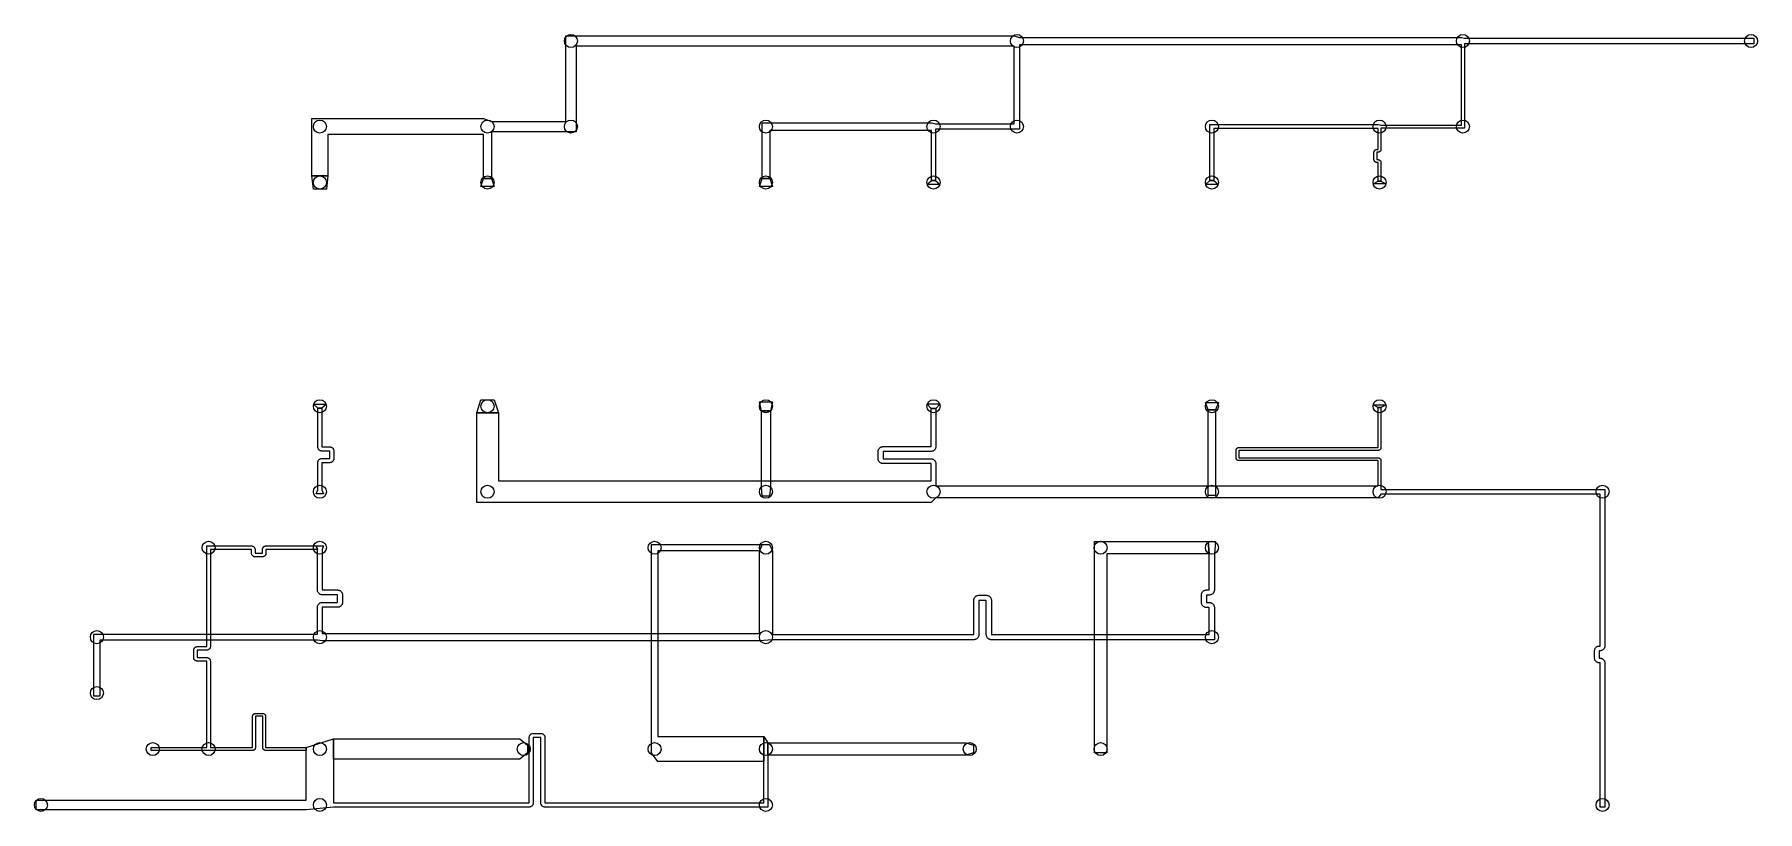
# Model space of a CAD drawing. Header units: metres. Extents: x 0.0067 to 0.0992, y 0.0067 to 0.0483.
import ezdxf

# ---------------------------------------------------------------- set-up
doc = ezdxf.new("R2010")
doc.units = ezdxf.units.M

msp = doc.modelspace()

# ---------------------------------------------------------------- linework, layer by layer
at = {"color": 7, "lineweight": 5}
for points in [[(0.022401, 0.043818), (0.03076, 0.043818), (0.031183, 0.043662), (0.035178, 0.043662), (0.035178, 0.047704), (0.035178, 0.048251), (0.035724, 0.048251), (0.059253, 0.048251), (0.059537, 0.048174), (0.08326, 0.048174), (0.083418, 0.048122), (0.098659, 0.048122), (0.098948, 0.048122), (0.098948, 0.047833), (0.098659, 0.047833), (0.083418, 0.047833), (0.083418, 0.043468), (0.083418, 0.04331), (0.08326, 0.04331), (0.078935, 0.04331), (0.078935, 0.042164), (0.078935, 0.042164), (0.078934, 0.042148), (0.078932, 0.042133), (0.078927, 0.042117), (0.078922, 0.042103), (0.078915, 0.042089), (0.078906, 0.042076), (0.078896, 0.042063), (0.078885, 0.042052), (0.078873, 0.042042), (0.07886, 0.042034), (0.078846, 0.042027), (0.078831, 0.042021), (0.078816, 0.042017), (0.078801, 0.042015), (0.078785, 0.042014), (0.078712, 0.042014), (0.078712, 0.041614), (0.078785, 0.041614), (0.078801, 0.041613), (0.078816, 0.041611), (0.078831, 0.041606), (0.078846, 0.041601), (0.07886, 0.041594), (0.078873, 0.041585), (0.078885, 0.041575), (0.078896, 0.041564), (0.078906, 0.041552), (0.078915, 0.041539), (0.078922, 0.041525), (0.078927, 0.04151), (0.078932, 0.041495), (0.078934, 0.041479), (0.078935, 0.041464), (0.078935, 0.041464), (0.078935, 0.040464), (0.078785, 0.040464), (0.078785, 0.041464), (0.078712, 0.041464), (0.078697, 0.041465), (0.078681, 0.041467), (0.078666, 0.041471), (0.078651, 0.041477), (0.078637, 0.041484), (0.078624, 0.041492), (0.078612, 0.041502), (0.078601, 0.041513), (0.078591, 0.041526), (0.078582, 0.041539), (0.078575, 0.041553), (0.07857, 0.041567), (0.078566, 0.041583), (0.078563, 0.041598), (0.078562, 0.041614), (0.078562, 0.041614), (0.078562, 0.042014), (0.078562, 0.042014), (0.078563, 0.042029), (0.078566, 0.042045), (0.07857, 0.04206), (0.078575, 0.042075), (0.078582, 0.042089), (0.078591, 0.042102), (0.078601, 0.042114), (0.078612, 0.042125), (0.078624, 0.042135), (0.078637, 0.042144), (0.078651, 0.042151), (0.078666, 0.042156), (0.078681, 0.042161), (0.078697, 0.042163), (0.078712, 0.042164), (0.078785, 0.042164), (0.078785, 0.043278), (0.06997, 0.043278), (0.06997, 0.040499), (0.069749, 0.040499), (0.069749, 0.043278), (0.069749, 0.043499), (0.06997, 0.043499), (0.078785, 0.043499), (0.078935, 0.043468), (0.08326, 0.043468), (0.08326, 0.047781), (0.059537, 0.047781), (0.059537, 0.043531), (0.059537, 0.043247), (0.059253, 0.043247), (0.055031, 0.043247), (0.055031, 0.040504), (0.054801, 0.040504), (0.054801, 0.043182), (0.046123, 0.043182), (0.046123, 0.040596), (0.045709, 0.040596), (0.045709, 0.043182), (0.045709, 0.043596), (0.046123, 0.043596), (0.054801, 0.043596), (0.055031, 0.043531), (0.059253, 0.043531), (0.059253, 0.047704), (0.035724, 0.047704), (0.035724, 0.043662), (0.035724, 0.043115), (0.035178, 0.043115), (0.031183, 0.043115), (0.031183, 0.0406), (0.03076, 0.0406), (0.03076, 0.04296), (0.022401, 0.04296), (0.022401, 0.040739), (0.021543, 0.040739), (0.021543, 0.04296), (0.021543, 0.043818), (0.022401, 0.043818)], [(0.021622, 0.040039), (0.021543, 0.040739), (0.022401, 0.040739), (0.022322, 0.040039), (0.021622, 0.040039)], [(0.03076, 0.0406), (0.031183, 0.0406), (0.031322, 0.040177), (0.030622, 0.040177), (0.03076, 0.0406)], [(0.045709, 0.040596), (0.046123, 0.040596), (0.046266, 0.040182), (0.045566, 0.040182), (0.045709, 0.040596)], [(0.054566, 0.040274), (0.054801, 0.040504), (0.055031, 0.040504), (0.055266, 0.040274), (0.054566, 0.040274)], [(0.069749, 0.040499), (0.06997, 0.040499), (0.07021, 0.040278), (0.06951, 0.040278), (0.069749, 0.040499)], [(0.078785, 0.040464), (0.078935, 0.040464), (0.07921, 0.040314), (0.07851, 0.040314), (0.078785, 0.040464)], [(0.030622, 0.028739), (0.031322, 0.028739), (0.031554, 0.028039), (0.03039, 0.028039), (0.030622, 0.028739)], [(0.021861, 0.028278), (0.021622, 0.0285), (0.022322, 0.0285), (0.022083, 0.028278), (0.021861, 0.028278)], [(0.021862, 0.025384), (0.021866, 0.025407), (0.021872, 0.02543), (0.02188, 0.025452), (0.021891, 0.025472), (0.021903, 0.025492), (0.021918, 0.02551), (0.021934, 0.025526), (0.021952, 0.025541), (0.021972, 0.025554), (0.021993, 0.025564), (0.022014, 0.025572), (0.022037, 0.025578), (0.02206, 0.025582), (0.022083, 0.025583), (0.022083, 0.025583), (0.022503, 0.025583), (0.022503, 0.025983), (0.022083, 0.025983), (0.022083, 0.025983), (0.02206, 0.025985), (0.022037, 0.025988), (0.022014, 0.025994), (0.021993, 0.026003), (0.021972, 0.026013), (0.021952, 0.026026), (0.021934, 0.02604), (0.021918, 0.026057), (0.021903, 0.026075), (0.021891, 0.026094), (0.02188, 0.026115), (0.021872, 0.026137), (0.021866, 0.026159), (0.021862, 0.026182), (0.021861, 0.026205), (0.021861, 0.026205), (0.021861, 0.028278), (0.022083, 0.028278), (0.022083, 0.026205), (0.022503, 0.026205), (0.022503, 0.026205), (0.022526, 0.026204), (0.022549, 0.026201), (0.022571, 0.026195), (0.022593, 0.026186), (0.022614, 0.026176), (0.022633, 0.026163), (0.022651, 0.026148), (0.022668, 0.026132), (0.022682, 0.026114), (0.022695, 0.026094), (0.022705, 0.026074), (0.022714, 0.026052), (0.02272, 0.02603), (0.022723, 0.026007), (0.022725, 0.025983), (0.022725, 0.025983), (0.022725, 0.025583), (0.022725, 0.025583), (0.022723, 0.02556), (0.02272, 0.025537), (0.022714, 0.025515), (0.022705, 0.025493), (0.022695, 0.025472), (0.022682, 0.025453), (0.022668, 0.025435), (0.022651, 0.025418), (0.022633, 0.025404), (0.022614, 0.025391), (0.022593, 0.02538), (0.022571, 0.025372), (0.022549, 0.025366), (0.022526, 0.025362), (0.022503, 0.025361), (0.022503, 0.025361), (0.022083, 0.025361), (0.022083, 0.023911), (0.022172, 0.023689), (0.021772, 0.023689), (0.021861, 0.023911), (0.021861, 0.025361), (0.021861, 0.025361), (0.021862, 0.025384)], [(0.031554, 0.024382), (0.054788, 0.024382), (0.054788, 0.02531), (0.052204, 0.02531), (0.052204, 0.02531), (0.052177, 0.025312), (0.052151, 0.025316), (0.052125, 0.025323), (0.0521, 0.025332), (0.052076, 0.025344), (0.052053, 0.025359), (0.052033, 0.025376), (0.052014, 0.025395), (0.051997, 0.025416), (0.051982, 0.025438), (0.05197, 0.025462), (0.05196, 0.025487), (0.051953, 0.025513), (0.051949, 0.02554), (0.051948, 0.025566), (0.051948, 0.025566), (0.051948, 0.025966), (0.051948, 0.025966), (0.051949, 0.025993), (0.051953, 0.02602), (0.05196, 0.026045), (0.05197, 0.026071), (0.051982, 0.026094), (0.051997, 0.026117), (0.052014, 0.026138), (0.052033, 0.026157), (0.052053, 0.026174), (0.052076, 0.026188), (0.0521, 0.0262), (0.052125, 0.02621), (0.052151, 0.026217), (0.052177, 0.026221), (0.052204, 0.026222), (0.052204, 0.026222), (0.054788, 0.026222), (0.054788, 0.028261), (0.055044, 0.028261), (0.055044, 0.026222), (0.055044, 0.026222), (0.055043, 0.026196), (0.055038, 0.026169), (0.055031, 0.026143), (0.055022, 0.026118), (0.05501, 0.026094), (0.054995, 0.026072), (0.054978, 0.026051), (0.054959, 0.026032), (0.054938, 0.026015), (0.054916, 0.026001), (0.054892, 0.025988), (0.054867, 0.025979), (0.054841, 0.025972), (0.054815, 0.025968), (0.054788, 0.025966), (0.054788, 0.025966), (0.052204, 0.025966), (0.052204, 0.025566), (0.054788, 0.025566), (0.054788, 0.025566), (0.054815, 0.025565), (0.054841, 0.025561), (0.054867, 0.025554), (0.054892, 0.025544), (0.054916, 0.025532), (0.054938, 0.025517), (0.054959, 0.0255), (0.054978, 0.025482), (0.054995, 0.025461), (0.05501, 0.025438), (0.055022, 0.025414), (0.055031, 0.025389), (0.055038, 0.025363), (0.055043, 0.025337), (0.055044, 0.02531), (0.055044, 0.02531), (0.055044, 0.02412), (0.078785, 0.02412), (0.078785, 0.025469), (0.071307, 0.025469), (0.071307, 0.025469), (0.071291, 0.02547), (0.071276, 0.025473), (0.07126, 0.025477), (0.071246, 0.025482), (0.071232, 0.025489), (0.071219, 0.025498), (0.071206, 0.025508), (0.071195, 0.025519), (0.071185, 0.025531), (0.071177, 0.025544), (0.07117, 0.025558), (0.071164, 0.025573), (0.07116, 0.025588), (0.071158, 0.025604), (0.071157, 0.025619), (0.071157, 0.025619), (0.071157, 0.026019), (0.071157, 0.026019), (0.071158, 0.026035), (0.07116, 0.026051), (0.071164, 0.026066), (0.07117, 0.02608), (0.071177, 0.026094), (0.071185, 0.026108), (0.071195, 0.02612), (0.071206, 0.026131), (0.071219, 0.026141), (0.071232, 0.026149), (0.071246, 0.026156), (0.07126, 0.026162), (0.071276, 0.026166), (0.071291, 0.026169), (0.071307, 0.026169), (0.071307, 0.026169), (0.078785, 0.026169), (0.078785, 0.028314), (0.078935, 0.028314), (0.078935, 0.026169), (0.078935, 0.026169), (0.078934, 0.026154), (0.078932, 0.026138), (0.078927, 0.026123), (0.078922, 0.026108), (0.078915, 0.026094), (0.078906, 0.026081), (0.078896, 0.026069), (0.078885, 0.026058), (0.078873, 0.026048), (0.07886, 0.026039), (0.078846, 0.026032), (0.078831, 0.026027), (0.078816, 0.026023), (0.078801, 0.02602), (0.078785, 0.026019), (0.078785, 0.026019), (0.071307, 0.026019), (0.071307, 0.025619), (0.078785, 0.025619), (0.078785, 0.025619), (0.078801, 0.025619), (0.078816, 0.025616), (0.078831, 0.025612), (0.078846, 0.025606), (0.07886, 0.025599), (0.078873, 0.025591), (0.078885, 0.025581), (0.078896, 0.02557), (0.078906, 0.025558), (0.078915, 0.025544), (0.078922, 0.02553), (0.078927, 0.025516), (0.078932, 0.025501), (0.078934, 0.025485), (0.078935, 0.025469), (0.078935, 0.025469), (0.078935, 0.023921), (0.090708, 0.023921), (0.090956, 0.023921), (0.090956, 0.023679), (0.090956, 0.015524), (0.090956, 0.015524), (0.090955, 0.015498), (0.090951, 0.015473), (0.090944, 0.015447), (0.090935, 0.015423), (0.090923, 0.0154), (0.090909, 0.015378), (0.090892, 0.015358), (0.090874, 0.01534), (0.090854, 0.015323), (0.090832, 0.015309), (0.090809, 0.015297), (0.090784, 0.015288), (0.090759, 0.015281), (0.090734, 0.015277), (0.090708, 0.015276), (0.090708, 0.015276), (0.090654, 0.015276), (0.090654, 0.014876), (0.090708, 0.014876), (0.090708, 0.014876), (0.090734, 0.014874), (0.090759, 0.01487), (0.090784, 0.014864), (0.090809, 0.014854), (0.090832, 0.014842), (0.090854, 0.014828), (0.090874, 0.014812), (0.090892, 0.014794), (0.090909, 0.014773), (0.090923, 0.014752), (0.090935, 0.014728), (0.090944, 0.014704), (0.090951, 0.014679), (0.090955, 0.014653), (0.090956, 0.014627), (0.090956, 0.014627), (0.090956, 0.007124), (0.090956, 0.006876), (0.090708, 0.006876), (0.090708, 0.007124), (0.090708, 0.014627), (0.090654, 0.014627), (0.090654, 0.014627), (0.090628, 0.014629), (0.090603, 0.014633), (0.090577, 0.014639), (0.090553, 0.014649), (0.09053, 0.014661), (0.090508, 0.014675), (0.090488, 0.014691), (0.09047, 0.01471), (0.090453, 0.01473), (0.090439, 0.014752), (0.090427, 0.014775), (0.090418, 0.014799), (0.090411, 0.014824), (0.090407, 0.01485), (0.090406, 0.014876), (0.090406, 0.014876), (0.090406, 0.015276), (0.090406, 0.015276), (0.090407, 0.015302), (0.090411, 0.015327), (0.090418, 0.015353), (0.090427, 0.015377), (0.090439, 0.0154), (0.090453, 0.015422), (0.09047, 0.015442), (0.090488, 0.01546), (0.090508, 0.015477), (0.09053, 0.015491), (0.090553, 0.015503), (0.090577, 0.015512), (0.090603, 0.015519), (0.090628, 0.015523), (0.090654, 0.015524), (0.090654, 0.015524), (0.090708, 0.015524), (0.090708, 0.023679), (0.078935, 0.023679), (0.078785, 0.02348), (0.055044, 0.02348), (0.054788, 0.023218), (0.031554, 0.023218), (0.03039, 0.023218), (0.03039, 0.024382), (0.03039, 0.028039), (0.031554, 0.028039), (0.031554, 0.024382)], [(0.045566, 0.028632), (0.046266, 0.028632), (0.046159, 0.028146), (0.045673, 0.028146), (0.045566, 0.028632)], [(0.046159, 0.024043), (0.046116, 0.023557), (0.045716, 0.023557), (0.045673, 0.024043), (0.045673, 0.028146), (0.046159, 0.028146), (0.046159, 0.024043)], [(0.054788, 0.028261), (0.054566, 0.028517), (0.055266, 0.028517), (0.055044, 0.028261), (0.054788, 0.028261)], [(0.06951, 0.028586), (0.07021, 0.028586), (0.070057, 0.028191), (0.069662, 0.028191), (0.06951, 0.028586)], [(0.06966, 0.023603), (0.069662, 0.023997), (0.069662, 0.028191), (0.070057, 0.028191), (0.070057, 0.023997), (0.07006, 0.023603), (0.06966, 0.023603)], [(0.07851, 0.028464), (0.07921, 0.028464), (0.078935, 0.028314), (0.078785, 0.028314), (0.07851, 0.028464)], [(0.009843, 0.016157), (0.010157, 0.016157), (0.02184, 0.016157), (0.02184, 0.017604), (0.021841, 0.017631), (0.021846, 0.017658), (0.021853, 0.017685), (0.021863, 0.017711), (0.021875, 0.017736), (0.02189, 0.017759), (0.021908, 0.01778), (0.021927, 0.0178), (0.021949, 0.017817), (0.021972, 0.017832), (0.021997, 0.017845), (0.022022, 0.017855), (0.022049, 0.017862), (0.022076, 0.017866), (0.022104, 0.017868), (0.022922, 0.017868), (0.022922, 0.018268), (0.022104, 0.018268), (0.022076, 0.018269), (0.022049, 0.018274), (0.022022, 0.018281), (0.021997, 0.018291), (0.021972, 0.018303), (0.021949, 0.018318), (0.021927, 0.018336), (0.021908, 0.018355), (0.02189, 0.018377), (0.021875, 0.0184), (0.021863, 0.018425), (0.021853, 0.01845), (0.021846, 0.018477), (0.021841, 0.018505), (0.02184, 0.018532), (0.02184, 0.020706), (0.021772, 0.020894), (0.022172, 0.020894), (0.022104, 0.020706), (0.022104, 0.018532), (0.022922, 0.018532), (0.022949, 0.018531), (0.022977, 0.018526), (0.023003, 0.018519), (0.023029, 0.018509), (0.023054, 0.018497), (0.023077, 0.018482), (0.023099, 0.018464), (0.023118, 0.018445), (0.023135, 0.018423), (0.023151, 0.0184), (0.023163, 0.018375), (0.023173, 0.01835), (0.02318, 0.018323), (0.023185, 0.018295), (0.023186, 0.018268), (0.023186, 0.017868), (0.023185, 0.01784), (0.02318, 0.017813), (0.023173, 0.017786), (0.023163, 0.01776), (0.023151, 0.017736), (0.023135, 0.017712), (0.023118, 0.017691), (0.023099, 0.017671), (0.023077, 0.017654), (0.023054, 0.017639), (0.023029, 0.017626), (0.023003, 0.017616), (0.022977, 0.017609), (0.022949, 0.017605), (0.022922, 0.017604), (0.022104, 0.017604), (0.022104, 0.016202), (0.045565, 0.016202), (0.045565, 0.020631), (0.045716, 0.020969), (0.046116, 0.020969), (0.046267, 0.020631), (0.046267, 0.016137), (0.057077, 0.016137), (0.057077, 0.017975), (0.057079, 0.018003), (0.057083, 0.018032), (0.05709, 0.018059), (0.057101, 0.018086), (0.057114, 0.018112), (0.057129, 0.018136), (0.057147, 0.018158), (0.057168, 0.018178), (0.05719, 0.018196), (0.057214, 0.018212), (0.05724, 0.018225), (0.057266, 0.018235), (0.057294, 0.018242), (0.057322, 0.018247), (0.057351, 0.018248), (0.057751, 0.018248), (0.05778, 0.018247), (0.057808, 0.018242), (0.057836, 0.018235), (0.057862, 0.018225), (0.057888, 0.018212), (0.057912, 0.018196), (0.057934, 0.018178), (0.057954, 0.018158), (0.057972, 0.018136), (0.057988, 0.018112), (0.058001, 0.018086), (0.058011, 0.018059), (0.058019, 0.018032), (0.058023, 0.018003), (0.058025, 0.017975), (0.058025, 0.016137), (0.069723, 0.016137), (0.069723, 0.017589), (0.069573, 0.017589), (0.069573, 0.017589), (0.069545, 0.017591), (0.069517, 0.017595), (0.069489, 0.017603), (0.069462, 0.017613), (0.069437, 0.017626), (0.069413, 0.017642), (0.06939, 0.01766), (0.06937, 0.01768), (0.069352, 0.017702), (0.069336, 0.017726), (0.069323, 0.017752), (0.069313, 0.017778), (0.069306, 0.017806), (0.069301, 0.017834), (0.0693, 0.017863), (0.0693, 0.017863), (0.0693, 0.018263), (0.0693, 0.018263), (0.069301, 0.018292), (0.069306, 0.01832), (0.069313, 0.018348), (0.069323, 0.018374), (0.069336, 0.0184), (0.069352, 0.018424), (0.06937, 0.018446), (0.06939, 0.018467), (0.069413, 0.018485), (0.069437, 0.0185), (0.069462, 0.018513), (0.069489, 0.018524), (0.069517, 0.018531), (0.069545, 0.018535), (0.069573, 0.018537), (0.069573, 0.018537), (0.069723, 0.018537), (0.069723, 0.020464), (0.06966, 0.021136), (0.07006, 0.021136), (0.069997, 0.020464), (0.069997, 0.018537), (0.069997, 0.018537), (0.069995, 0.018508), (0.069991, 0.01848), (0.069983, 0.018452), (0.069973, 0.018426), (0.06996, 0.0184), (0.069944, 0.018376), (0.069926, 0.018354), (0.069906, 0.018333), (0.069884, 0.018315), (0.06986, 0.0183), (0.069834, 0.018287), (0.069808, 0.018276), (0.06978, 0.018269), (0.069752, 0.018265), (0.069723, 0.018263), (0.069723, 0.018263), (0.069573, 0.018263), (0.069573, 0.017863), (0.069723, 0.017863), (0.069723, 0.017863), (0.069752, 0.017862), (0.06978, 0.017857), (0.069808, 0.01785), (0.069834, 0.017839), (0.06986, 0.017826), (0.069884, 0.017811), (0.069906, 0.017793), (0.069926, 0.017772), (0.069944, 0.01775), (0.06996, 0.017726), (0.069973, 0.017701), (0.069983, 0.017674), (0.069991, 0.017646), (0.069995, 0.017618), (0.069997, 0.017589), (0.069997, 0.017589), (0.069997, 0.016137), (0.069997, 0.015863), (0.069723, 0.015863), (0.058025, 0.015863), (0.057996, 0.015865), (0.057968, 0.015869), (0.05794, 0.015876), (0.057913, 0.015887), (0.057888, 0.0159), (0.057864, 0.015915), (0.057842, 0.015933), (0.057821, 0.015954), (0.057803, 0.015976), (0.057788, 0.016), (0.057775, 0.016026), (0.057764, 0.016052), (0.057757, 0.01608), (0.057752, 0.016108), (0.057751, 0.016137), (0.057751, 0.017975), (0.057351, 0.017975), (0.057351, 0.016137), (0.057349, 0.016108), (0.057345, 0.01608), (0.057338, 0.016052), (0.057327, 0.016026), (0.057314, 0.016), (0.057299, 0.015976), (0.057281, 0.015954), (0.05726, 0.015933), (0.057238, 0.015915), (0.057214, 0.0159), (0.057188, 0.015887), (0.057162, 0.015876), (0.057134, 0.015869), (0.057106, 0.015865), (0.057077, 0.015863), (0.046267, 0.015863), (0.045565, 0.015798), (0.022104, 0.015798), (0.02184, 0.015843), (0.010157, 0.015843), (0.010157, 0.013157), (0.010157, 0.012843), (0.009843, 0.012843), (0.009843, 0.013157), (0.009843, 0.015843), (0.009843, 0.016157)], [(0.013077, 0.010077), (0.015906, 0.010077), (0.015906, 0.014719), (0.015386, 0.014719), (0.015386, 0.014719), (0.015366, 0.01472), (0.015347, 0.014723), (0.015328, 0.014728), (0.015309, 0.014735), (0.015292, 0.014744), (0.015275, 0.014755), (0.01526, 0.014767), (0.015246, 0.014781), (0.015234, 0.014796), (0.015223, 0.014812), (0.015214, 0.01483), (0.015207, 0.014848), (0.015202, 0.014867), (0.015199, 0.014887), (0.015198, 0.014906), (0.015198, 0.014906), (0.015198, 0.015306), (0.015198, 0.015306), (0.015199, 0.015326), (0.015202, 0.015345), (0.015207, 0.015364), (0.015214, 0.015383), (0.015223, 0.0154), (0.015234, 0.015416), (0.015246, 0.015432), (0.01526, 0.015446), (0.015275, 0.015458), (0.015292, 0.015469), (0.015309, 0.015478), (0.015328, 0.015485), (0.015347, 0.01549), (0.015366, 0.015493), (0.015386, 0.015494), (0.015386, 0.015494), (0.015906, 0.015494), (0.015906, 0.020706), (0.015906, 0.020894), (0.016094, 0.020894), (0.018305, 0.020894), (0.018324, 0.020893), (0.018344, 0.02089), (0.018363, 0.020885), (0.018381, 0.020878), (0.018398, 0.020869), (0.018415, 0.020858), (0.01843, 0.020846), (0.018444, 0.020832), (0.018456, 0.020816), (0.018467, 0.0208), (0.018476, 0.020783), (0.018483, 0.020764), (0.018488, 0.020745), (0.018491, 0.020726), (0.018492, 0.020706), (0.018492, 0.020502), (0.018892, 0.020502), (0.018892, 0.020706), (0.018893, 0.020726), (0.018896, 0.020745), (0.018901, 0.020764), (0.018908, 0.020783), (0.018917, 0.0208), (0.018928, 0.020816), (0.01894, 0.020832), (0.018954, 0.020846), (0.01897, 0.020858), (0.018986, 0.020869), (0.019003, 0.020878), (0.019022, 0.020885), (0.019041, 0.02089), (0.01906, 0.020893), (0.01908, 0.020894), (0.021772, 0.020894), (0.02184, 0.020706), (0.01908, 0.020706), (0.01908, 0.020502), (0.019079, 0.020483), (0.019076, 0.020463), (0.019071, 0.020444), (0.019064, 0.020426), (0.019055, 0.020408), (0.019044, 0.020392), (0.019032, 0.020377), (0.019018, 0.020363), (0.019002, 0.02035), (0.018986, 0.02034), (0.018968, 0.020331), (0.01895, 0.020324), (0.018931, 0.020319), (0.018912, 0.020316), (0.018892, 0.020315), (0.018492, 0.020315), (0.018473, 0.020316), (0.018453, 0.020319), (0.018434, 0.020324), (0.018416, 0.020331), (0.018398, 0.02034), (0.018382, 0.02035), (0.018367, 0.020363), (0.018353, 0.020377), (0.018341, 0.020392), (0.01833, 0.020408), (0.018321, 0.020426), (0.018314, 0.020444), (0.018309, 0.020463), (0.018306, 0.020483), (0.018305, 0.020502), (0.018305, 0.020706), (0.016094, 0.020706), (0.016094, 0.015494), (0.016093, 0.015474), (0.01609, 0.015455), (0.016085, 0.015436), (0.016078, 0.015417), (0.016069, 0.0154), (0.016058, 0.015384), (0.016046, 0.015368), (0.016032, 0.015354), (0.016016, 0.015342), (0.016, 0.015331), (0.015983, 0.015322), (0.015964, 0.015315), (0.015945, 0.01531), (0.015926, 0.015307), (0.015906, 0.015306), (0.015906, 0.015306), (0.015386, 0.015306), (0.015386, 0.014906), (0.015906, 0.014906), (0.015906, 0.014906), (0.015926, 0.014905), (0.015945, 0.014902), (0.015964, 0.014897), (0.015983, 0.01489), (0.016, 0.014881), (0.016016, 0.01487), (0.016032, 0.014858), (0.016046, 0.014844), (0.016058, 0.014829), (0.016069, 0.014812), (0.016078, 0.014795), (0.016085, 0.014777), (0.01609, 0.014758), (0.016093, 0.014738), (0.016094, 0.014719), (0.016094, 0.010075), (0.018361, 0.010075), (0.018361, 0.011755), (0.018361, 0.011755), (0.018362, 0.011771), (0.018364, 0.011786), (0.018368, 0.011801), (0.018374, 0.011816), (0.018381, 0.01183), (0.01839, 0.011843), (0.0184, 0.011855), (0.018411, 0.011867), (0.018423, 0.011876), (0.018436, 0.011885), (0.01845, 0.011892), (0.018465, 0.011898), (0.01848, 0.011902), (0.018495, 0.011904), (0.018511, 0.011905), (0.018911, 0.011905), (0.018927, 0.011904), (0.018942, 0.011902), (0.018957, 0.011898), (0.018972, 0.011892), (0.018986, 0.011885), (0.018999, 0.011876), (0.019011, 0.011867), (0.019022, 0.011855), (0.019032, 0.011843), (0.019041, 0.01183), (0.019048, 0.011816), (0.019054, 0.011801), (0.019058, 0.011786), (0.01906, 0.011771), (0.019061, 0.011755), (0.019061, 0.011755), (0.019061, 0.010075), (0.021232, 0.010075), (0.021232, 0.009925), (0.019061, 0.009925), (0.019045, 0.009926), (0.01903, 0.009928), (0.019015, 0.009932), (0.019, 0.009938), (0.018986, 0.009945), (0.018973, 0.009954), (0.018961, 0.009964), (0.01895, 0.009975), (0.01894, 0.009987), (0.018931, 0.01), (0.018924, 0.010014), (0.018918, 0.010029), (0.018914, 0.010044), (0.018912, 0.010059), (0.018911, 0.010075), (0.018911, 0.010075), (0.018911, 0.011755), (0.018511, 0.011755), (0.018511, 0.010075), (0.018511, 0.010075), (0.01851, 0.010059), (0.018508, 0.010044), (0.018504, 0.010029), (0.018498, 0.010014), (0.018491, 0.01), (0.018482, 0.009987), (0.018472, 0.009975), (0.018461, 0.009964), (0.018449, 0.009954), (0.018436, 0.009945), (0.018422, 0.009938), (0.018407, 0.009932), (0.018392, 0.009928), (0.018377, 0.009926), (0.018361, 0.009925), (0.016094, 0.009925), (0.015906, 0.009923), (0.013077, 0.009923), (0.012923, 0.009923), (0.012923, 0.010077), (0.013077, 0.010077)], [(0.039775, 0.020631), (0.039775, 0.020969), (0.040113, 0.020969), (0.045716, 0.020969), (0.045565, 0.020631), (0.040113, 0.020631), (0.040113, 0.010666), (0.045804, 0.010666), (0.045804, 0.009334), (0.040113, 0.009334), (0.039775, 0.0098), (0.039775, 0.0102), (0.039775, 0.020631)], [(0.064224, 0.021136), (0.06966, 0.021136), (0.069723, 0.020464), (0.064224, 0.020464), (0.064224, 0.0102), (0.064224, 0.0098), (0.063552, 0.0098), (0.063552, 0.0102), (0.063552, 0.020464), (0.063552, 0.021136), (0.064224, 0.021136)], [(0.021232, 0.007267), (0.021232, 0.009925), (0.021232, 0.010075), (0.022712, 0.010544), (0.022712, 0.009456), (0.022712, 0.007112), (0.033207, 0.007112), (0.033207, 0.010615), (0.033207, 0.010615), (0.033209, 0.010638), (0.033212, 0.010662), (0.033218, 0.010684), (0.033227, 0.010706), (0.033237, 0.010727), (0.03325, 0.010747), (0.033265, 0.010765), (0.033282, 0.010782), (0.0333, 0.010796), (0.03332, 0.010809), (0.03334, 0.01082), (0.033362, 0.010828), (0.033385, 0.010834), (0.033408, 0.010838), (0.033432, 0.010839), (0.033432, 0.010839), (0.033832, 0.010839), (0.033832, 0.010839), (0.033855, 0.010838), (0.033878, 0.010834), (0.033901, 0.010828), (0.033923, 0.01082), (0.033944, 0.010809), (0.033964, 0.010796), (0.033982, 0.010782), (0.033999, 0.010765), (0.034013, 0.010747), (0.034026, 0.010727), (0.034037, 0.010706), (0.034045, 0.010684), (0.034051, 0.010662), (0.034055, 0.010638), (0.034056, 0.010615), (0.034056, 0.010615), (0.034056, 0.007112), (0.045804, 0.007112), (0.045804, 0.009334), (0.045804, 0.010666), (0.046028, 0.010336), (0.046028, 0.009664), (0.046028, 0.007112), (0.046028, 0.006888), (0.045804, 0.006888), (0.034056, 0.006888), (0.034056, 0.006888), (0.034033, 0.006889), (0.034009, 0.006893), (0.033987, 0.006899), (0.033965, 0.006907), (0.033944, 0.006918), (0.033924, 0.006931), (0.033906, 0.006945), (0.033889, 0.006962), (0.033875, 0.00698), (0.033862, 0.007), (0.033851, 0.007021), (0.033843, 0.007043), (0.033837, 0.007066), (0.033833, 0.007089), (0.033832, 0.007112), (0.033832, 0.007112), (0.033832, 0.010615), (0.033432, 0.010615), (0.033432, 0.007112), (0.033432, 0.007112), (0.03343, 0.007089), (0.033427, 0.007066), (0.033421, 0.007043), (0.033412, 0.007021), (0.033402, 0.007), (0.033389, 0.00698), (0.033374, 0.006962), (0.033357, 0.006945), (0.033339, 0.006931), (0.03332, 0.006918), (0.033299, 0.006907), (0.033277, 0.006899), (0.033254, 0.006893), (0.033231, 0.006889), (0.033207, 0.006888), (0.033207, 0.006888), (0.022712, 0.006888), (0.021232, 0.006733), (0.007267, 0.006733), (0.006733, 0.006733), (0.006733, 0.007267), (0.007267, 0.007267), (0.021232, 0.007267)], [(0.033114, 0.0098), (0.032714, 0.009456), (0.022712, 0.009456), (0.022712, 0.010544), (0.032714, 0.010544), (0.033114, 0.0102), (0.033114, 0.0098)], [(0.056658, 0.009664), (0.046028, 0.009664), (0.046028, 0.010336), (0.056658, 0.010336), (0.057058, 0.0102), (0.057058, 0.0098), (0.056658, 0.009664)]]:
    msp.add_lwpolyline(points, close=True, dxfattribs=at)
for centre in [(0.035451, 0.047978), (0.059395, 0.047978), (0.083339, 0.047978), (0.098804, 0.047978), (0.021972, 0.043389), (0.030972, 0.043389), (0.035451, 0.043389), (0.045916, 0.043389), (0.054916, 0.043389), (0.059395, 0.043389), (0.06986, 0.043389), (0.07886, 0.043389), (0.083339, 0.043389), (0.021972, 0.040389), (0.030972, 0.040389), (0.045916, 0.040389), (0.054916, 0.040389), (0.06986, 0.040389), (0.07886, 0.040389), (0.021972, 0.028389), (0.045916, 0.028389), (0.06986, 0.028389), (0.030972, 0.0238), (0.054916, 0.0238), (0.07886, 0.0238), (0.090832, 0.0238), (0.016, 0.0208), (0.039944, 0.0208), (0.063888, 0.0208), (0.01, 0.016), (0.021972, 0.016), (0.045916, 0.016), (0.06986, 0.016), (0.016, 0.01), (0.021972, 0.007), (0.045916, 0.007)]:
    msp.add_circle(centre, 0.00035, dxfattribs=at)
at = {"color": 1, "lineweight": 5}
for centre in [(0.030972, 0.028389), (0.054916, 0.028389), (0.07886, 0.028389)]:
    msp.add_circle(centre, 0.00035, dxfattribs=at)
at = {"color": 2, "lineweight": 5}
for centre in [(0.021972, 0.0238), (0.045916, 0.0238), (0.06986, 0.0238), (0.01, 0.013), (0.013, 0.01), (0.032914, 0.01), (0.039944, 0.01), (0.056858, 0.01), (0.063888, 0.01), (0.007, 0.007), (0.090832, 0.007)]:
    msp.add_circle(centre, 0.00035, dxfattribs=at)
at = {"color": 4, "lineweight": 5}
for centre in [(0.021972, 0.0208), (0.045916, 0.0208), (0.06986, 0.0208), (0.021972, 0.01), (0.045916, 0.01)]:
    msp.add_circle(centre, 0.00035, dxfattribs=at)

doc.saveas('drawing.dxf')
